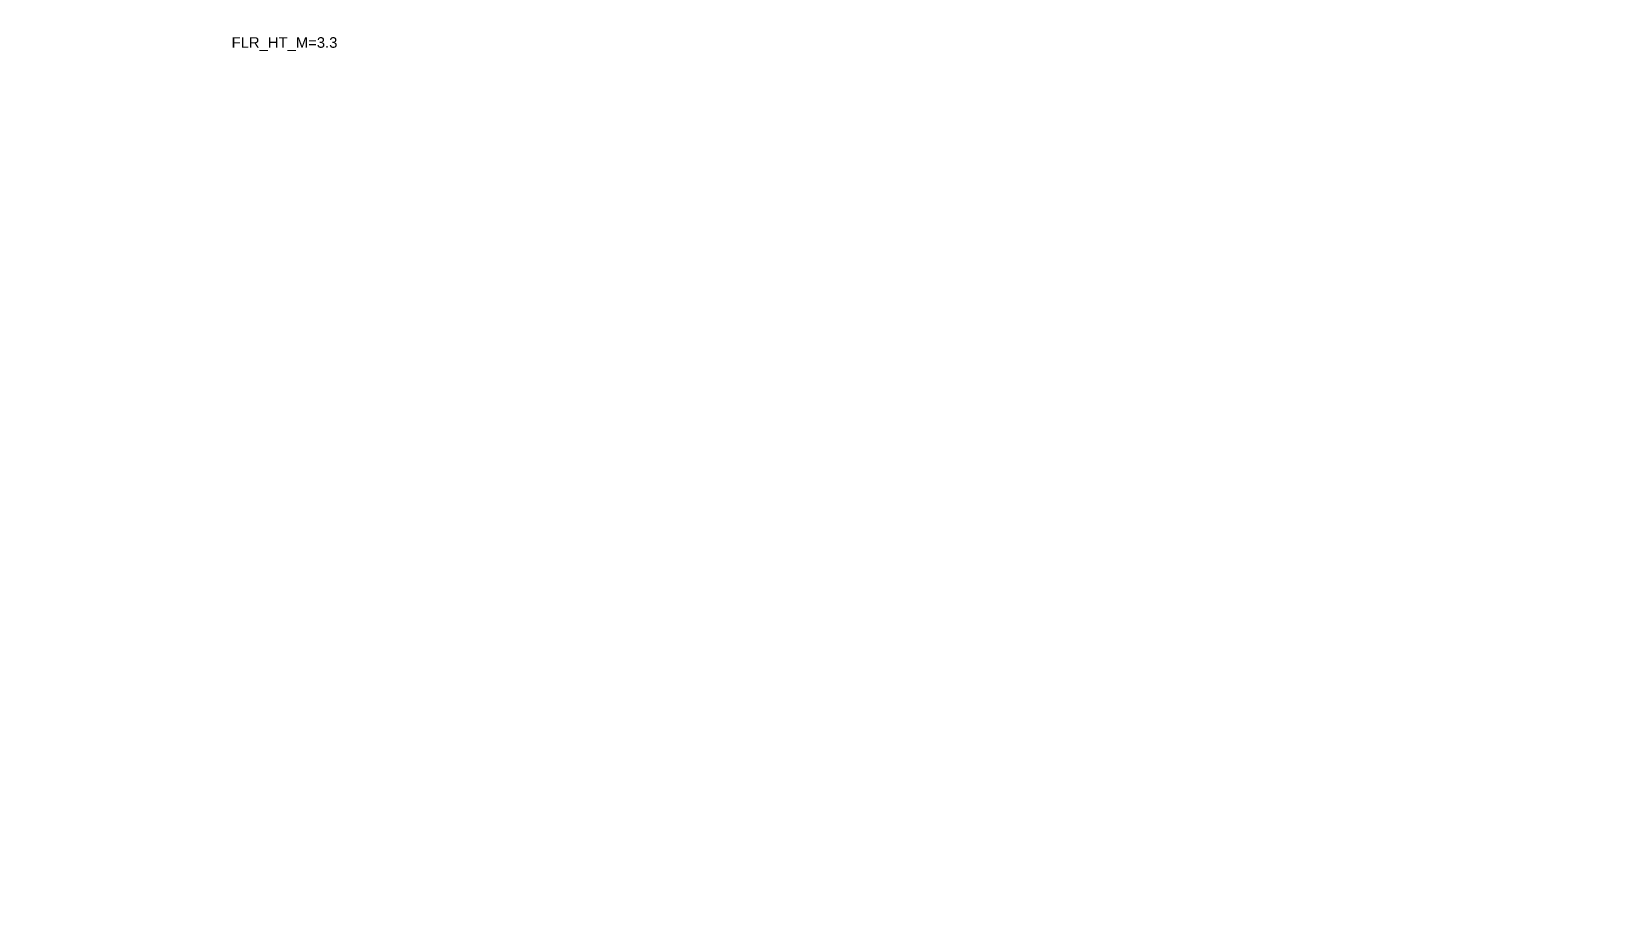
# Model space of a CAD drawing. Header units: metres. Extents: x 256329 to 886268, y -249371 to 355.
# Drawn here: x 284066.52 to 284096.16, y -660.49 to -643.98 of the extents above; entities that cross this region are included whole.
import ezdxf

# ---------------------------------------------------------------- set-up
doc = ezdxf.new("R2010")
doc.units = ezdxf.units.M
doc.header["$MEASUREMENT"] = 0
doc.linetypes.add('CONTINOUS', pattern=[0])
doc.layers.add('BLK_1_FLR_-1_STAIR_1', color=7, linetype='Continuous', plot=False)
doc.styles.get("Standard").update_dxf_attribs({"font": 'arial.ttf'})

msp = doc.modelspace()

# ---------------------------------------------------------------- texts
at = {"layer": 'BLK_1_FLR_-1_STAIR_1', "color": 7, "linetype": 'CONTINOUS', "insert": (284070.297321, -644.092757, -0.042641), "char_height": 0.2, "attachment_point": 1}
msp.add_mtext_dynamic_manual_height_columns('FLR_HT_M=3.3', width=2.272281, gutter_width=0.405, heights=[0.300679], dxfattribs=at)

doc.saveas('drawing.dxf')
